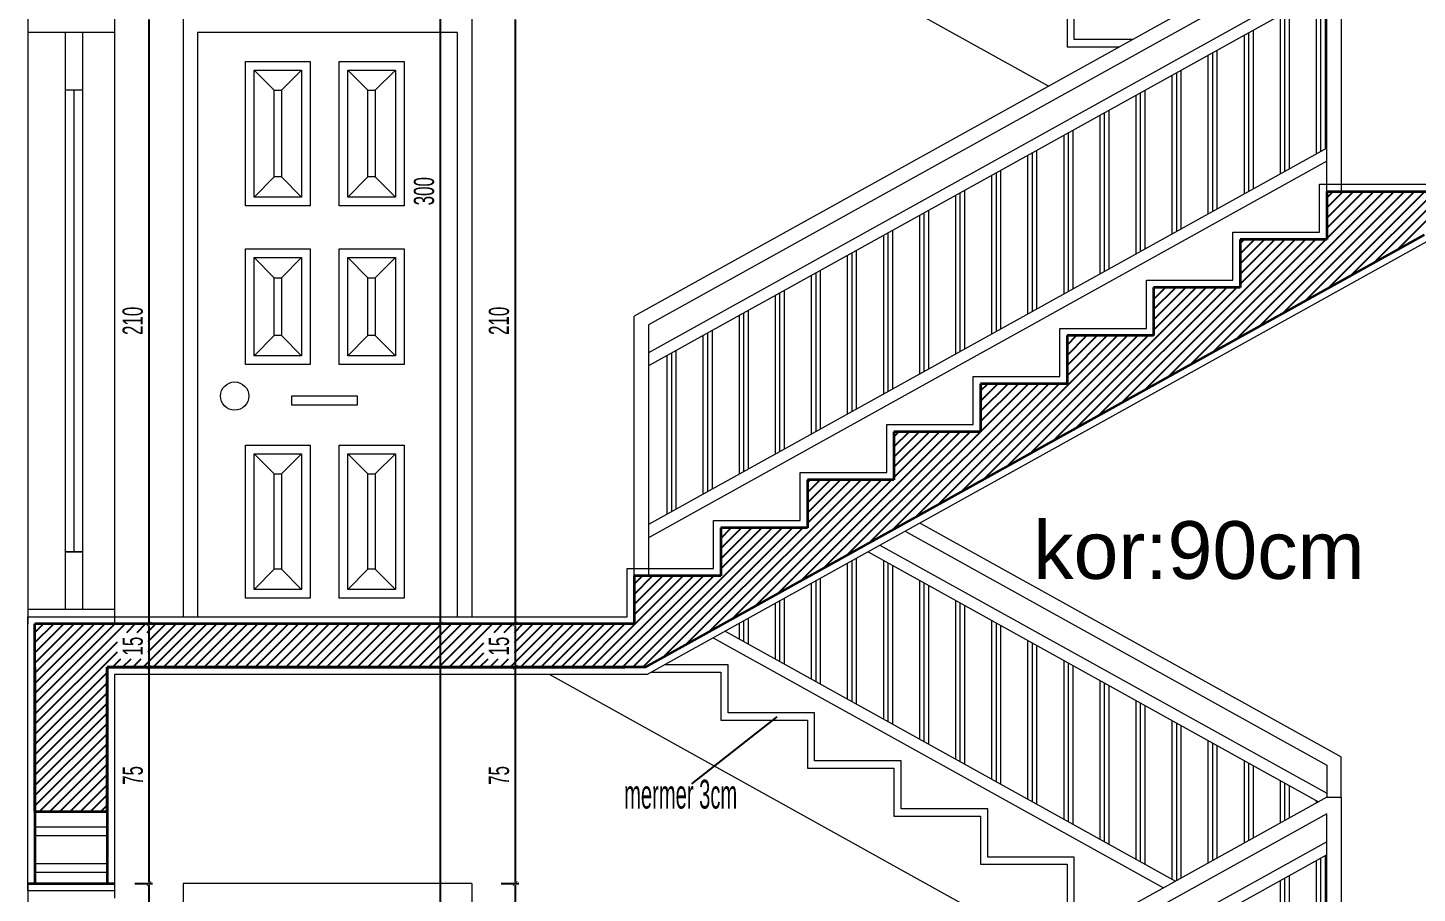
# Model space of a CAD drawing. Header units: inches. Extents: x -7543 to -822, y 102837 to 190349.
# Drawn here: x -822.9151 to -822.7225, y 102837.0361 to 102837.1561 of the extents above; entities that cross this region are included whole.
import ezdxf

# ---------------------------------------------------------------- set-up
doc = ezdxf.new("R2010")
doc.units = ezdxf.units.IN
doc.header["$MEASUREMENT"] = 0
for name, color, linetype, lineweight, true_color in [('BALKON', 7, 'Continuous', 20, 0xffaaa9), ('DUVAR', 7, 'Continuous', 35, 0xfc4642), ('KAPI', 7, 'Continuous', 18, 0xffb360), ('MERDİVEN', 7, 'Continuous', 20, 0x16c244), ('PENCERE', 7, 'Continuous', 18, 0xffb360), ('TEFRİŞ', 7, 'Continuous', 25, 0x78462c)]:
    doc.layers.add(name, color=color, linetype=linetype, lineweight=lineweight, true_color=true_color)
for name, color, linetype, lineweight in [('ICOL', 55, 'Continuous', 25), ('SIVA', 150, 'Continuous', 15), ('TARAMA', 8, 'Continuous', 25), ('YAZI', 7, 'Continuous', 25)]:
    doc.layers.add(name, color=color, linetype=linetype, lineweight=lineweight)
doc.styles.add('ARIAL', font='arial.ttf', dxfattribs={"width": 0.5})
doc.styles.add('TURKCE', font='arial.ttf')
doc.styles.add('özgür', font='arial.ttf', dxfattribs={"width": 0.6})

# ---------------------------------------------------------------- blocks, each defined once
blk = doc.blocks.new('öz sol')
at = {"layer": 'ICOL'}
blk.add_line((0, -9.67), (0, 2.5), dxfattribs=at)
at = {"layer": 'ICOL', "linetype": 'ByBlock', "const_width": 0.472}
blk.add_lwpolyline([(1.57, 1.57), (-1.57, -1.57)], dxfattribs=at)
blk = doc.blocks.new('öz1')
at = {"layer": 'ICOL'}
blk.add_blockref('öz sol', (0, 9.67), dxfattribs=at)

msp = doc.modelspace()

# ---------------------------------------------------------------- linework, layer by layer
at = {"layer": 'BALKON'}
for p, q in [((-822.77355, 102837.14801), (-822.84276, 102837.18644)), ((-822.77355, 102837.14801), (-822.84276, 102837.18644)), ((-822.735, 102837.16942), (-822.831, 102837.11611)), ((-822.733, 102837.16942), (-822.733, 102837.13342)), ((-822.735, 102837.16713), (-822.829, 102837.11493)), ((-822.735, 102837.13342), (-822.735, 102837.16713)), ((-822.735, 102837.16325), (-822.829, 102837.11105)), ((-822.735, 102837.16142), (-822.829, 102837.10922)), ((-822.771, 102837.16012), (-822.771, 102837.15346)), ((-822.771, 102837.16012), (-822.771, 102837.15346)), ((-822.77, 102837.15446), (-822.77, 102837.16112)), ((-822.77, 102837.15446), (-822.77, 102837.16112)), ((-822.73642, 102837.13863), (-822.73642, 102837.16063)), ((-822.7358, 102837.13898), (-822.7358, 102837.16098)), ((-822.73517, 102837.13932), (-822.73517, 102837.16132)), ((-822.7408, 102837.1362), (-822.7408, 102837.1582)), ((-822.74017, 102837.13655), (-822.74017, 102837.15855)), ((-822.74142, 102837.13585), (-822.74142, 102837.15785)), ((-822.76194, 102837.15446), (-822.77, 102837.15446)), ((-822.76194, 102837.15446), (-822.77, 102837.15446)), ((-822.74642, 102837.13308), (-822.74642, 102837.15508)), ((-822.7458, 102837.13342), (-822.7458, 102837.15542)), ((-822.74517, 102837.13377), (-822.74517, 102837.15577)), ((-822.771, 102837.15346), (-822.76374, 102837.15346)), ((-822.771, 102837.15346), (-822.76374, 102837.15346)), ((-822.75142, 102837.1303), (-822.75142, 102837.1523)), ((-822.7508, 102837.13065), (-822.7508, 102837.15265)), ((-822.75017, 102837.13099), (-822.75017, 102837.15299)), ((-822.75517, 102837.12822), (-822.75517, 102837.15022)), ((-822.75642, 102837.12752), (-822.75642, 102837.14952)), ((-822.7558, 102837.12787), (-822.7558, 102837.14987)), ((-822.76142, 102837.12475), (-822.76142, 102837.14675)), ((-822.7608, 102837.12509), (-822.7608, 102837.14709)), ((-822.76017, 102837.12544), (-822.76017, 102837.14744)), ((-822.76517, 102837.12266), (-822.76517, 102837.14466)), ((-822.76642, 102837.12197), (-822.76642, 102837.14397)), ((-822.7658, 102837.12232), (-822.7658, 102837.14432)), ((-822.77142, 102837.11919), (-822.77142, 102837.14119)), ((-822.7708, 102837.11954), (-822.7708, 102837.14154)), ((-822.77017, 102837.11989), (-822.77017, 102837.14189)), ((-822.735, 102837.13942), (-822.829, 102837.08722)), ((-822.7758, 102837.11676), (-822.7758, 102837.13876)), ((-822.77517, 102837.11711), (-822.77517, 102837.13911)), ((-822.735, 102837.13759), (-822.829, 102837.08539)), ((-822.77642, 102837.11642), (-822.77642, 102837.13842)), ((-822.78142, 102837.11364), (-822.78142, 102837.13564)), ((-822.7808, 102837.11399), (-822.7808, 102837.13599)), ((-822.78017, 102837.11433), (-822.78017, 102837.13633)), ((-822.78642, 102837.11086), (-822.78642, 102837.13286)), ((-822.7858, 102837.11121), (-822.7858, 102837.13321)), ((-822.78517, 102837.11156), (-822.78517, 102837.13356)), ((-822.79142, 102837.10809), (-822.79142, 102837.13009)), ((-822.7908, 102837.10843), (-822.7908, 102837.13043)), ((-822.79017, 102837.10878), (-822.79017, 102837.13078)), ((-822.79642, 102837.10531), (-822.79642, 102837.12731)), ((-822.7958, 102837.10566), (-822.7958, 102837.12766)), ((-822.79517, 102837.106), (-822.79517, 102837.128)), ((-822.80017, 102837.10323), (-822.80017, 102837.12523)), ((-822.80142, 102837.10253), (-822.80142, 102837.12453)), ((-822.8008, 102837.10288), (-822.8008, 102837.12488)), ((-822.80642, 102837.09976), (-822.80642, 102837.12176)), ((-822.8058, 102837.1001), (-822.8058, 102837.1221)), ((-822.80517, 102837.10045), (-822.80517, 102837.12245)), ((-822.81017, 102837.09767), (-822.81017, 102837.11967)), ((-822.81142, 102837.09698), (-822.81142, 102837.11898)), ((-822.8108, 102837.09733), (-822.8108, 102837.11933)), ((-822.831, 102837.08011), (-822.831, 102837.11611)), ((-822.81642, 102837.0942), (-822.81642, 102837.1162)), ((-822.8158, 102837.09455), (-822.8158, 102837.11655)), ((-822.81517, 102837.0949), (-822.81517, 102837.1169)), ((-822.829, 102837.11493), (-822.829, 102837.08011)), ((-822.8208, 102837.09177), (-822.8208, 102837.11377)), ((-822.82017, 102837.09212), (-822.82017, 102837.11412)), ((-822.82142, 102837.09143), (-822.82142, 102837.11343)), ((-822.82642, 102837.08865), (-822.82642, 102837.11065)), ((-822.8258, 102837.089), (-822.8258, 102837.111)), ((-822.82517, 102837.08934), (-822.82517, 102837.11134)), ((-822.831, 102837.07344), (-822.831, 102837.10716)), ((-822.79138, 102837.08744), (-822.733, 102837.05502)), ((-822.79138, 102837.08744), (-822.733, 102837.05502)), ((-822.79138, 102837.08744), (-822.733, 102837.05502)), ((-822.79138, 102837.08744), (-822.733, 102837.05502)), ((-822.79344, 102837.0863), (-822.735, 102837.05384)), ((-822.79344, 102837.0863), (-822.735, 102837.05384)), ((-822.79344, 102837.0863), (-822.735, 102837.05384)), ((-822.79344, 102837.0863), (-822.735, 102837.05384)), ((-822.79858, 102837.08344), (-822.73616, 102837.04878)), ((-822.79858, 102837.08344), (-822.73616, 102837.04878)), ((-822.79694, 102837.08436), (-822.735, 102837.04996)), ((-822.79694, 102837.08436), (-822.735, 102837.04996)), ((-822.79694, 102837.08436), (-822.735, 102837.04996)), ((-822.79694, 102837.08436), (-822.735, 102837.04996)), ((-822.80142, 102837.06302), (-822.80142, 102837.08186)), ((-822.80142, 102837.06302), (-822.80142, 102837.08186)), ((-822.8008, 102837.06267), (-822.8008, 102837.08221)), ((-822.8008, 102837.06267), (-822.8008, 102837.08221)), ((-822.80017, 102837.06232), (-822.80017, 102837.08256)), ((-822.80017, 102837.06232), (-822.80017, 102837.08256)), ((-822.79642, 102837.06024), (-822.79642, 102837.08224)), ((-822.79642, 102837.06024), (-822.79642, 102837.08224)), ((-822.7958, 102837.05989), (-822.7958, 102837.08189)), ((-822.7958, 102837.05989), (-822.7958, 102837.08189)), ((-822.79517, 102837.05955), (-822.79517, 102837.08155)), ((-822.79517, 102837.05955), (-822.79517, 102837.08155)), ((-822.80642, 102837.06579), (-822.80642, 102837.07909)), ((-822.80642, 102837.06579), (-822.80642, 102837.07909)), ((-822.8058, 102837.06545), (-822.8058, 102837.07943)), ((-822.8058, 102837.06545), (-822.8058, 102837.07943)), ((-822.80517, 102837.0651), (-822.80517, 102837.07978)), ((-822.80517, 102837.0651), (-822.80517, 102837.07978)), ((-822.79142, 102837.05746), (-822.79142, 102837.07946)), ((-822.79142, 102837.05746), (-822.79142, 102837.07946)), ((-822.7908, 102837.05712), (-822.7908, 102837.07912)), ((-822.7908, 102837.05712), (-822.7908, 102837.07912)), ((-822.81017, 102837.06788), (-822.81017, 102837.077)), ((-822.81017, 102837.06788), (-822.81017, 102837.077)), ((-822.79017, 102837.05677), (-822.79017, 102837.07877)), ((-822.79017, 102837.05677), (-822.79017, 102837.07877)), ((-822.81142, 102837.06857), (-822.81142, 102837.07631)), ((-822.81142, 102837.06857), (-822.81142, 102837.07631)), ((-822.8108, 102837.06822), (-822.8108, 102837.07666)), ((-822.8108, 102837.06822), (-822.8108, 102837.07666)), ((-822.78642, 102837.05469), (-822.78642, 102837.07669)), ((-822.78642, 102837.05469), (-822.78642, 102837.07669)), ((-822.7858, 102837.05434), (-822.7858, 102837.07634)), ((-822.7858, 102837.05434), (-822.7858, 102837.07634)), ((-822.78517, 102837.05399), (-822.78517, 102837.07599)), ((-822.78517, 102837.05399), (-822.78517, 102837.07599)), ((-822.81642, 102837.07135), (-822.81642, 102837.07353)), ((-822.81642, 102837.07135), (-822.81642, 102837.07353)), ((-822.8158, 102837.071), (-822.8158, 102837.07388)), ((-822.8158, 102837.071), (-822.8158, 102837.07388)), ((-822.81517, 102837.07065), (-822.81517, 102837.07423)), ((-822.81517, 102837.07065), (-822.81517, 102837.07423)), ((-822.78142, 102837.05191), (-822.78142, 102837.07391)), ((-822.78142, 102837.05191), (-822.78142, 102837.07391)), ((-822.7808, 102837.05156), (-822.7808, 102837.07356)), ((-822.7808, 102837.05156), (-822.7808, 102837.07356)), ((-822.78017, 102837.05122), (-822.78017, 102837.07322)), ((-822.78017, 102837.05122), (-822.78017, 102837.07322)), ((-822.82004, 102837.07152), (-822.75762, 102837.03686)), ((-822.82004, 102837.07152), (-822.75762, 102837.03686)), ((-822.81839, 102837.07244), (-822.75597, 102837.03778)), ((-822.81839, 102837.07244), (-822.75597, 102837.03778)), ((-822.77642, 102837.04913), (-822.77642, 102837.07113)), ((-822.77642, 102837.04913), (-822.77642, 102837.07113)), ((-822.7758, 102837.04879), (-822.7758, 102837.07079)), ((-822.7758, 102837.04879), (-822.7758, 102837.07079)), ((-822.77517, 102837.04844), (-822.77517, 102837.07044)), ((-822.77517, 102837.04844), (-822.77517, 102837.07044)), ((-822.818, 102837.06778), (-822.82678, 102837.06778)), ((-822.818, 102837.06778), (-822.82678, 102837.06778)), ((-822.818, 102837.06778), (-822.82678, 102837.06778)), ((-822.818, 102837.06778), (-822.82678, 102837.06778)), ((-822.818, 102837.06778), (-822.82678, 102837.06778)), ((-822.818, 102837.06778), (-822.82678, 102837.06778)), ((-822.818, 102837.06112), (-822.818, 102837.06778)), ((-822.818, 102837.06112), (-822.818, 102837.06778)), ((-822.818, 102837.06112), (-822.818, 102837.06778)), ((-822.818, 102837.06112), (-822.818, 102837.06778)), ((-822.77142, 102837.04636), (-822.77142, 102837.06836)), ((-822.77142, 102837.04636), (-822.77142, 102837.06836)), ((-822.7708, 102837.04601), (-822.7708, 102837.06801)), ((-822.7708, 102837.04601), (-822.7708, 102837.06801)), ((-822.77017, 102837.04566), (-822.77017, 102837.06766)), ((-822.77017, 102837.04566), (-822.77017, 102837.06766)), ((-822.77355, 102837.02801), (-822.84276, 102837.06644)), ((-822.77355, 102837.02801), (-822.84276, 102837.06644)), ((-822.82858, 102837.06678), (-822.819, 102837.06678)), ((-822.82858, 102837.06678), (-822.819, 102837.06678)), ((-822.82858, 102837.06678), (-822.819, 102837.06678)), ((-822.82858, 102837.06678), (-822.819, 102837.06678)), ((-822.82858, 102837.06678), (-822.819, 102837.06678)), ((-822.82858, 102837.06678), (-822.819, 102837.06678)), ((-822.819, 102837.06678), (-822.819, 102837.06012)), ((-822.819, 102837.06678), (-822.819, 102837.06012)), ((-822.819, 102837.06678), (-822.819, 102837.06012)), ((-822.819, 102837.06678), (-822.819, 102837.06012)), ((-822.76642, 102837.04358), (-822.76642, 102837.06558)), ((-822.76642, 102837.04358), (-822.76642, 102837.06558)), ((-822.7658, 102837.04323), (-822.7658, 102837.06523)), ((-822.7658, 102837.04323), (-822.7658, 102837.06523)), ((-822.76517, 102837.04289), (-822.76517, 102837.06489)), ((-822.76517, 102837.04289), (-822.76517, 102837.06489)), ((-822.76142, 102837.0408), (-822.76142, 102837.0628)), ((-822.76142, 102837.0408), (-822.76142, 102837.0628)), ((-822.7608, 102837.04046), (-822.7608, 102837.06246)), ((-822.7608, 102837.04046), (-822.7608, 102837.06246)), ((-822.76017, 102837.04011), (-822.76017, 102837.06211)), ((-822.76017, 102837.04011), (-822.76017, 102837.06211)), ((-822.819, 102837.06012), (-822.807, 102837.06012)), ((-822.819, 102837.06012), (-822.807, 102837.06012)), ((-822.819, 102837.06012), (-822.807, 102837.06012)), ((-822.819, 102837.06012), (-822.807, 102837.06012)), ((-822.806, 102837.06112), (-822.818, 102837.06112)), ((-822.806, 102837.06112), (-822.818, 102837.06112)), ((-822.806, 102837.06112), (-822.818, 102837.06112)), ((-822.806, 102837.06112), (-822.818, 102837.06112)), ((-822.807, 102837.06012), (-822.807, 102837.05345)), ((-822.807, 102837.06012), (-822.807, 102837.05345)), ((-822.807, 102837.06012), (-822.807, 102837.05345)), ((-822.807, 102837.06012), (-822.807, 102837.05345)), ((-822.806, 102837.05445), (-822.806, 102837.06112)), ((-822.806, 102837.05445), (-822.806, 102837.06112)), ((-822.806, 102837.05445), (-822.806, 102837.06112)), ((-822.806, 102837.05445), (-822.806, 102837.06112)), ((-822.75642, 102837.03803), (-822.75642, 102837.06003)), ((-822.75642, 102837.03803), (-822.75642, 102837.06003)), ((-822.7558, 102837.03787), (-822.7558, 102837.05968)), ((-822.7558, 102837.03787), (-822.7558, 102837.05968)), ((-822.75517, 102837.03822), (-822.75517, 102837.05933)), ((-822.75517, 102837.03822), (-822.75517, 102837.05933)), ((-822.75142, 102837.0403), (-822.75142, 102837.05725)), ((-822.75142, 102837.0403), (-822.75142, 102837.05725)), ((-822.7508, 102837.04065), (-822.7508, 102837.0569)), ((-822.7508, 102837.04065), (-822.7508, 102837.0569)), ((-822.75017, 102837.04099), (-822.75017, 102837.05656)), ((-822.75017, 102837.04099), (-822.75017, 102837.05656)), ((-822.794, 102837.05445), (-822.806, 102837.05445)), ((-822.794, 102837.05445), (-822.806, 102837.05445)), ((-822.794, 102837.05445), (-822.806, 102837.05445)), ((-822.794, 102837.05445), (-822.806, 102837.05445)), ((-822.794, 102837.04779), (-822.794, 102837.05445)), ((-822.794, 102837.04779), (-822.794, 102837.05445)), ((-822.74642, 102837.04308), (-822.74642, 102837.05447)), ((-822.74642, 102837.04308), (-822.74642, 102837.05447)), ((-822.7458, 102837.04342), (-822.7458, 102837.05413)), ((-822.7458, 102837.04342), (-822.7458, 102837.05413)), ((-822.733, 102837.04942), (-822.733, 102837.05502)), ((-822.733, 102837.04942), (-822.733, 102837.05502)), ((-822.807, 102837.05345), (-822.795, 102837.05345)), ((-822.807, 102837.05345), (-822.795, 102837.05345)), ((-822.807, 102837.05345), (-822.795, 102837.05345)), ((-822.807, 102837.05345), (-822.795, 102837.05345)), ((-822.795, 102837.05345), (-822.795, 102837.04679)), ((-822.795, 102837.05345), (-822.795, 102837.04679)), ((-822.74517, 102837.04377), (-822.74517, 102837.05378)), ((-822.74517, 102837.04377), (-822.74517, 102837.05378)), ((-822.735, 102837.05384), (-822.735, 102837.04942)), ((-822.735, 102837.05384), (-822.735, 102837.04942)), ((-822.74142, 102837.04585), (-822.74142, 102837.0517)), ((-822.74142, 102837.04585), (-822.74142, 102837.0517)), ((-822.7408, 102837.0462), (-822.7408, 102837.05135)), ((-822.7408, 102837.0462), (-822.7408, 102837.05135)), ((-822.74017, 102837.04655), (-822.74017, 102837.051)), ((-822.74017, 102837.04655), (-822.74017, 102837.051)), ((-822.735, 102837.04942), (-822.831, 102836.99611)), ((-822.73642, 102837.04863), (-822.73642, 102837.04892)), ((-822.73642, 102837.04863), (-822.73642, 102837.04892)), ((-822.735, 102837.04942), (-822.733, 102837.04942)), ((-822.735, 102837.04942), (-822.733, 102837.04942)), ((-822.733, 102837.04942), (-822.733, 102837.01342)), ((-822.735, 102837.04713), (-822.829, 102836.99493)), ((-822.795, 102837.04679), (-822.783, 102837.04679)), ((-822.795, 102837.04679), (-822.783, 102837.04679)), ((-822.782, 102837.04779), (-822.794, 102837.04779)), ((-822.782, 102837.04779), (-822.794, 102837.04779)), ((-822.783, 102837.04679), (-822.783, 102837.04012)), ((-822.783, 102837.04679), (-822.783, 102837.04012)), ((-822.782, 102837.04112), (-822.782, 102837.04779)), ((-822.782, 102837.04112), (-822.782, 102837.04779)), ((-822.735, 102837.01342), (-822.735, 102837.04713)), ((-822.735, 102837.04325), (-822.829, 102836.99105)), ((-822.735, 102837.04142), (-822.829, 102836.98922)), ((-822.77, 102837.04112), (-822.782, 102837.04112)), ((-822.77, 102837.04112), (-822.782, 102837.04112)), ((-822.77, 102837.03446), (-822.77, 102837.04112)), ((-822.77, 102837.03446), (-822.77, 102837.04112)), ((-822.73642, 102837.01863), (-822.73642, 102837.04063)), ((-822.7358, 102837.01898), (-822.7358, 102837.04098)), ((-822.73517, 102837.01932), (-822.73517, 102837.04132)), ((-822.783, 102837.04012), (-822.771, 102837.04012)), ((-822.783, 102837.04012), (-822.771, 102837.04012)), ((-822.771, 102837.04012), (-822.771, 102837.03346)), ((-822.771, 102837.04012), (-822.771, 102837.03346)), ((-822.74017, 102837.01655), (-822.74017, 102837.03855)), ((-822.74142, 102837.01585), (-822.74142, 102837.03785)), ((-822.7408, 102837.0162), (-822.7408, 102837.0382))]:
    msp.add_line(p, q, dxfattribs=at)
at = {"layer": 'DUVAR'}
for p, q in [((-822.735, 102837.13342), (-822.67507, 102837.13342)), ((-822.735, 102837.13342), (-822.735, 102837.12676)), ((-822.82945, 102837.06744), (-822.72145, 102837.12742)), ((-822.747, 102837.12676), (-822.747, 102837.12009)), ((-822.735, 102837.12676), (-822.747, 102837.12676)), ((-822.759, 102837.12009), (-822.759, 102837.11343)), ((-822.747, 102837.12009), (-822.759, 102837.12009)), ((-822.771, 102837.11343), (-822.771, 102837.10676)), ((-822.759, 102837.11343), (-822.771, 102837.11343)), ((-822.783, 102837.10676), (-822.783, 102837.1001)), ((-822.771, 102837.10676), (-822.783, 102837.10676)), ((-822.795, 102837.1001), (-822.795, 102837.09344)), ((-822.783, 102837.1001), (-822.795, 102837.1001)), ((-822.807, 102837.09344), (-822.807, 102837.08677)), ((-822.795, 102837.09344), (-822.807, 102837.09344)), ((-822.819, 102837.08677), (-822.819, 102837.08011)), ((-822.807, 102837.08677), (-822.819, 102837.08677)), ((-822.831, 102837.08011), (-822.831, 102837.07344)), ((-822.819, 102837.08011), (-822.831, 102837.08011)), ((-822.91407, 102837.04744), (-822.91407, 102837.07344)), ((-822.831, 102837.07344), (-822.91407, 102837.07344)), ((-822.831, 102837.07344), (-822.91407, 102837.07344)), ((-822.831, 102837.07344), (-822.91407, 102837.07344)), ((-822.831, 102837.07344), (-822.91407, 102837.07344)), ((-822.91407, 102837.06744), (-822.91407, 102837.04744)), ((-822.90407, 102837.06744), (-822.90407, 102837.04744)), ((-822.90407, 102837.06744), (-822.90407, 102837.05224)), ((-822.90407, 102837.04744), (-822.90407, 102837.06744)), ((-822.82945, 102837.06744), (-822.90407, 102837.06744)), ((-822.90407, 102837.06744), (-822.83227, 102837.06744)), ((-822.82945, 102837.06744), (-822.90407, 102837.06744)), ((-822.90407, 102837.06744), (-822.83227, 102837.06744)), ((-822.82945, 102837.06744), (-822.90407, 102837.06744)), ((-822.90407, 102837.06744), (-822.83227, 102837.06744)), ((-822.82945, 102837.06744), (-822.90407, 102837.06744)), ((-822.90407, 102837.06744), (-822.83227, 102837.06744)), ((-822.91407, 102837.04744), (-822.91407, 102837.03744)), ((-822.91407, 102837.04744), (-822.90607, 102837.04744)), ((-822.90607, 102837.04744), (-822.90407, 102837.04744)), ((-822.90407, 102837.04744), (-822.90407, 102837.03744)), ((-822.91507, 102837.03744), (-822.90307, 102837.03744)), ((-822.91407, 102837.03744), (-822.90407, 102837.03744))]:
    msp.add_line(p, q, dxfattribs=at)
at = {"layer": 'ICOL'}
for p, q in [((-822.85789, 102837.19324), (-822.85789, 102837.07364)), ((-822.89827, 102837.15724), (-822.89827, 102837.07364)), ((-822.84751, 102837.15724), (-822.84751, 102837.07364)), ((-822.89827, 102837.07324), (-822.89827, 102837.06764)), ((-822.85789, 102837.07324), (-822.85789, 102836.95364)), ((-822.84751, 102837.07324), (-822.84751, 102837.06764)), ((-822.89827, 102837.06724), (-822.89827, 102837.03764)), ((-822.84751, 102837.06724), (-822.84751, 102837.03764)), ((-822.89827, 102837.03724), (-822.89827, 102836.95364)), ((-822.84751, 102837.03724), (-822.84751, 102836.95364))]:
    msp.add_line(p, q, dxfattribs=at)
at = {"layer": 'KAPI'}
for p, q in [((-822.91507, 102837.15744), (-822.91507, 102837.07544)), ((-822.90307, 102837.15744), (-822.90307, 102837.15544)), ((-822.90307, 102837.15544), (-822.91507, 102837.15544)), ((-822.90987, 102837.15544), (-822.90987, 102837.07544)), ((-822.90747, 102837.15544), (-822.90747, 102837.07544)), ((-822.90307, 102837.15544), (-822.90307, 102837.07544)), ((-822.90747, 102837.14744), (-822.90987, 102837.14744)), ((-822.90867, 102837.14744), (-822.90867, 102837.08344)), ((-822.90987, 102837.08344), (-822.90747, 102837.08344)), ((-822.90747, 102837.08344), (-822.90987, 102837.08344)), ((-822.91507, 102837.07544), (-822.91507, 102837.07344)), ((-822.90307, 102837.07544), (-822.91507, 102837.07544)), ((-822.90307, 102837.07544), (-822.90307, 102837.07344)), ((-822.91507, 102837.03744), (-822.91507, 102836.95544)), ((-822.90307, 102837.03744), (-822.90307, 102837.03544))]:
    msp.add_line(p, q, dxfattribs=at)
at = {"layer": 'MERDİVEN'}
for p, q in [((-822.90407, 102837.04527), (-822.91407, 102837.04527)), ((-822.90407, 102837.04407), (-822.91407, 102837.04407)), ((-822.90407, 102837.04018), (-822.91407, 102837.04018)), ((-822.90407, 102837.03898), (-822.91407, 102837.03898))]:
    msp.add_line(p, q, dxfattribs=at)
at = {"layer": 'PENCERE'}
for p, q in [((-822.89353, 102837.15744), (-822.89353, 102837.07444)), ((-822.85353, 102837.15744), (-822.85353, 102837.07444)), ((-822.85553, 102837.15544), (-822.89153, 102837.15544)), ((-822.89153, 102837.15544), (-822.89153, 102837.07444)), ((-822.85553, 102837.15544), (-822.85553, 102837.07444)), ((-822.88491, 102837.13144), (-822.88491, 102837.15144)), ((-822.88491, 102837.15144), (-822.87591, 102837.15144)), ((-822.87591, 102837.15144), (-822.87591, 102837.13144)), ((-822.87191, 102837.15144), (-822.86291, 102837.15144)), ((-822.87191, 102837.13144), (-822.87191, 102837.15144)), ((-822.86291, 102837.15144), (-822.86291, 102837.13144)), ((-822.87591, 102837.13144), (-822.88491, 102837.13144)), ((-822.86291, 102837.13144), (-822.87191, 102837.13144)), ((-822.88491, 102837.10944), (-822.88491, 102837.12544)), ((-822.88491, 102837.12544), (-822.87591, 102837.12544)), ((-822.87591, 102837.12544), (-822.87591, 102837.10944)), ((-822.87191, 102837.10944), (-822.87191, 102837.12544)), ((-822.87191, 102837.12544), (-822.86291, 102837.12544)), ((-822.86291, 102837.12544), (-822.86291, 102837.10944)), ((-822.87591, 102837.10944), (-822.88491, 102837.10944)), ((-822.86291, 102837.10944), (-822.87191, 102837.10944)), ((-822.87849, 102837.10504), (-822.87849, 102837.10383)), ((-822.86936, 102837.10504), (-822.87849, 102837.10504)), ((-822.86936, 102837.10383), (-822.86936, 102837.10504)), ((-822.87849, 102837.10383), (-822.86936, 102837.10383)), ((-822.88491, 102837.07704), (-822.88491, 102837.09824)), ((-822.88491, 102837.09824), (-822.87591, 102837.09824)), ((-822.87591, 102837.09824), (-822.87591, 102837.07704)), ((-822.87191, 102837.07704), (-822.87191, 102837.09824)), ((-822.87191, 102837.09824), (-822.86291, 102837.09824)), ((-822.86291, 102837.09824), (-822.86291, 102837.07704)), ((-822.87591, 102837.07704), (-822.88491, 102837.07704)), ((-822.86291, 102837.07704), (-822.87191, 102837.07704)), ((-822.89353, 102837.03744), (-822.89353, 102836.95444)), ((-822.85353, 102837.03744), (-822.89353, 102837.03744)), ((-822.85353, 102837.03744), (-822.85353, 102836.95444))]:
    msp.add_line(p, q, dxfattribs=at)
at = {"layer": 'PENCERE', "color": 2}
for p, q in [((-822.88371, 102837.13264), (-822.88371, 102837.15024)), ((-822.88371, 102837.15024), (-822.87711, 102837.15024)), ((-822.88091, 102837.14744), (-822.88371, 102837.15024)), ((-822.87991, 102837.14744), (-822.87711, 102837.15024)), ((-822.87711, 102837.15024), (-822.87711, 102837.13264)), ((-822.87071, 102837.13264), (-822.87071, 102837.15024)), ((-822.87071, 102837.15024), (-822.86411, 102837.15024)), ((-822.86791, 102837.14744), (-822.87071, 102837.15024)), ((-822.86691, 102837.14744), (-822.86411, 102837.15024)), ((-822.86411, 102837.15024), (-822.86411, 102837.13264)), ((-822.88091, 102837.13544), (-822.88091, 102837.14744)), ((-822.88091, 102837.14744), (-822.87991, 102837.14744)), ((-822.87991, 102837.14744), (-822.87991, 102837.13544)), ((-822.86791, 102837.13544), (-822.86791, 102837.14744)), ((-822.86791, 102837.14744), (-822.86691, 102837.14744)), ((-822.86691, 102837.14744), (-822.86691, 102837.13544)), ((-822.88091, 102837.13544), (-822.88371, 102837.13264)), ((-822.87991, 102837.13544), (-822.88091, 102837.13544)), ((-822.87991, 102837.13544), (-822.87711, 102837.13264)), ((-822.86791, 102837.13544), (-822.87071, 102837.13264)), ((-822.86691, 102837.13544), (-822.86791, 102837.13544)), ((-822.86411, 102837.13264), (-822.86691, 102837.13544)), ((-822.87711, 102837.13264), (-822.88371, 102837.13264)), ((-822.86411, 102837.13264), (-822.87071, 102837.13264)), ((-822.88371, 102837.11064), (-822.88371, 102837.12424)), ((-822.88371, 102837.12424), (-822.87711, 102837.12424)), ((-822.88091, 102837.12144), (-822.88371, 102837.12424)), ((-822.87991, 102837.12144), (-822.87711, 102837.12424)), ((-822.87711, 102837.12424), (-822.87711, 102837.11064)), ((-822.87071, 102837.11064), (-822.87071, 102837.12424)), ((-822.87071, 102837.12424), (-822.86411, 102837.12424)), ((-822.86791, 102837.12144), (-822.87071, 102837.12424)), ((-822.86691, 102837.12144), (-822.86411, 102837.12424)), ((-822.86411, 102837.12424), (-822.86411, 102837.11064)), ((-822.88091, 102837.11344), (-822.88091, 102837.12144)), ((-822.88091, 102837.12144), (-822.87991, 102837.12144)), ((-822.87991, 102837.12144), (-822.87991, 102837.11344)), ((-822.86791, 102837.11344), (-822.86791, 102837.12144)), ((-822.86791, 102837.12144), (-822.86691, 102837.12144)), ((-822.86691, 102837.12144), (-822.86691, 102837.11344)), ((-822.88091, 102837.11344), (-822.88371, 102837.11064)), ((-822.87991, 102837.11344), (-822.88091, 102837.11344)), ((-822.87991, 102837.11344), (-822.87711, 102837.11064)), ((-822.86791, 102837.11344), (-822.87071, 102837.11064)), ((-822.86691, 102837.11344), (-822.86791, 102837.11344)), ((-822.86411, 102837.11064), (-822.86691, 102837.11344)), ((-822.87711, 102837.11064), (-822.88371, 102837.11064)), ((-822.86411, 102837.11064), (-822.87071, 102837.11064)), ((-822.88371, 102837.07824), (-822.88371, 102837.09704)), ((-822.88371, 102837.09704), (-822.87711, 102837.09704)), ((-822.88091, 102837.09424), (-822.88371, 102837.09704)), ((-822.87991, 102837.09424), (-822.87711, 102837.09704)), ((-822.87711, 102837.09704), (-822.87711, 102837.07824)), ((-822.87071, 102837.07824), (-822.87071, 102837.09704)), ((-822.87071, 102837.09704), (-822.86411, 102837.09704)), ((-822.86791, 102837.09424), (-822.87071, 102837.09704)), ((-822.86691, 102837.09424), (-822.86411, 102837.09704)), ((-822.86411, 102837.09704), (-822.86411, 102837.07824)), ((-822.88091, 102837.08104), (-822.88091, 102837.09424)), ((-822.88091, 102837.09424), (-822.87991, 102837.09424)), ((-822.87991, 102837.09424), (-822.87991, 102837.08104)), ((-822.86791, 102837.08104), (-822.86791, 102837.09424)), ((-822.86791, 102837.09424), (-822.86691, 102837.09424)), ((-822.86691, 102837.09424), (-822.86691, 102837.08104)), ((-822.88091, 102837.08104), (-822.88371, 102837.07824)), ((-822.87991, 102837.08104), (-822.88091, 102837.08104)), ((-822.87991, 102837.08104), (-822.87711, 102837.07824)), ((-822.86791, 102837.08104), (-822.87071, 102837.07824)), ((-822.86691, 102837.08104), (-822.86791, 102837.08104)), ((-822.86411, 102837.07824), (-822.86691, 102837.08104)), ((-822.87711, 102837.07824), (-822.88371, 102837.07824)), ((-822.86411, 102837.07824), (-822.87071, 102837.07824))]:
    msp.add_line(p, q, dxfattribs=at)
at = {"layer": 'PENCERE'}
msp.add_circle((-822.88639, 102837.10504), 0.00196, dxfattribs=at)
at = {"layer": 'SIVA'}
for p, q in [((-822.736, 102837.13442), (-822.68407, 102837.13442)), ((-822.736, 102837.12776), (-822.736, 102837.13442)), ((-822.748, 102837.12776), (-822.736, 102837.12776)), ((-822.748, 102837.12109), (-822.748, 102837.12776)), ((-822.72119, 102837.12642), (-822.82919, 102837.06644)), ((-822.76, 102837.12109), (-822.748, 102837.12109)), ((-822.76, 102837.11443), (-822.76, 102837.12109)), ((-822.772, 102837.11443), (-822.76, 102837.11443)), ((-822.772, 102837.10776), (-822.772, 102837.11443)), ((-822.784, 102837.10776), (-822.772, 102837.10776)), ((-822.784, 102837.1011), (-822.784, 102837.10776)), ((-822.796, 102837.1011), (-822.784, 102837.1011)), ((-822.796, 102837.09444), (-822.796, 102837.1011)), ((-822.808, 102837.09444), (-822.796, 102837.09444)), ((-822.808, 102837.08777), (-822.808, 102837.09444)), ((-822.82, 102837.08777), (-822.808, 102837.08777)), ((-822.82, 102837.08111), (-822.82, 102837.08777)), ((-822.832, 102837.08111), (-822.82, 102837.08111)), ((-822.832, 102837.07444), (-822.832, 102837.08111)), ((-822.91507, 102837.07444), (-822.832, 102837.07444)), ((-822.91507, 102837.04744), (-822.91507, 102837.07444)), ((-822.90407, 102837.07344), (-822.90307, 102837.07344)), ((-822.90307, 102837.06644), (-822.90307, 102837.04744)), ((-822.82919, 102837.06644), (-822.90307, 102837.06644)), ((-822.91507, 102837.03644), (-822.91507, 102837.04744)), ((-822.90307, 102837.04744), (-822.90307, 102837.03644)), ((-822.90307, 102837.03644), (-822.91507, 102837.03644))]:
    msp.add_line(p, q, dxfattribs=at)
at = {"layer": 'TARAMA', "linetype": 'Continuous'}
for p, q in [((-822.74754, 102837.11293), (-822.72705, 102837.13342)), ((-822.74436, 102837.11469), (-822.72564, 102837.13342)), ((-822.74118, 102837.11646), (-822.72422, 102837.13342)), ((-822.738, 102837.11823), (-822.72281, 102837.13342)), ((-822.735, 102837.12688), (-822.72847, 102837.13342)), ((-822.735, 102837.1283), (-822.72988, 102837.13342)), ((-822.735, 102837.12971), (-822.73129, 102837.13342)), ((-822.735, 102837.13113), (-822.73271, 102837.13342)), ((-822.735, 102837.13254), (-822.73412, 102837.13342)), ((-822.73482, 102837.11999), (-822.7214, 102837.13342)), ((-822.73164, 102837.12176), (-822.71998, 102837.13342)), ((-822.72846, 102837.12352), (-822.71857, 102837.13342)), ((-822.72528, 102837.12529), (-822.71715, 102837.13342)), ((-822.76027, 102837.10586), (-822.73937, 102837.12676)), ((-822.75709, 102837.10763), (-822.73796, 102837.12676)), ((-822.75391, 102837.10939), (-822.73654, 102837.12676)), ((-822.75073, 102837.11116), (-822.73513, 102837.12676)), ((-822.747, 102837.12054), (-822.74079, 102837.12676)), ((-822.747, 102837.12195), (-822.7422, 102837.12676)), ((-822.747, 102837.12337), (-822.74362, 102837.12676)), ((-822.747, 102837.12478), (-822.74503, 102837.12676)), ((-822.747, 102837.1262), (-822.74644, 102837.12676)), ((-822.77299, 102837.0988), (-822.75169, 102837.12009)), ((-822.76981, 102837.10056), (-822.75028, 102837.12009)), ((-822.76663, 102837.10233), (-822.74887, 102837.12009)), ((-822.76345, 102837.1041), (-822.74745, 102837.12009)), ((-822.759, 102837.1142), (-822.75311, 102837.12009)), ((-822.759, 102837.11561), (-822.75452, 102837.12009)), ((-822.759, 102837.11703), (-822.75594, 102837.12009)), ((-822.759, 102837.11844), (-822.75735, 102837.12009)), ((-822.759, 102837.11985), (-822.75877, 102837.12009)), ((-822.78571, 102837.09173), (-822.76401, 102837.11343)), ((-822.78253, 102837.0935), (-822.7626, 102837.11343)), ((-822.77935, 102837.09527), (-822.76119, 102837.11343)), ((-822.77617, 102837.09703), (-822.75977, 102837.11343)), ((-822.771, 102837.10785), (-822.76543, 102837.11343)), ((-822.771, 102837.10927), (-822.76684, 102837.11343)), ((-822.771, 102837.11068), (-822.76826, 102837.11343)), ((-822.771, 102837.1121), (-822.76967, 102837.11343)), ((-822.79843, 102837.08467), (-822.77634, 102837.10676)), ((-822.79525, 102837.08643), (-822.77492, 102837.10676)), ((-822.79207, 102837.0882), (-822.77351, 102837.10676)), ((-822.78889, 102837.08997), (-822.77209, 102837.10676)), ((-822.783, 102837.10151), (-822.77775, 102837.10676)), ((-822.783, 102837.10293), (-822.77916, 102837.10676)), ((-822.783, 102837.10434), (-822.78058, 102837.10676)), ((-822.783, 102837.10575), (-822.78199, 102837.10676)), ((-822.80797, 102837.07937), (-822.78724, 102837.1001)), ((-822.80479, 102837.08114), (-822.78583, 102837.1001)), ((-822.80161, 102837.0829), (-822.78441, 102837.1001)), ((-822.795, 102837.09375), (-822.78866, 102837.1001)), ((-822.795, 102837.09517), (-822.79007, 102837.1001)), ((-822.795, 102837.09658), (-822.79149, 102837.1001)), ((-822.795, 102837.098), (-822.7929, 102837.1001)), ((-822.795, 102837.09941), (-822.79431, 102837.1001)), ((-822.82069, 102837.0723), (-822.79956, 102837.09344)), ((-822.81751, 102837.07407), (-822.79815, 102837.09344)), ((-822.81433, 102837.07584), (-822.79673, 102837.09344)), ((-822.81115, 102837.0776), (-822.79532, 102837.09344)), ((-822.807, 102837.08741), (-822.80098, 102837.09344)), ((-822.807, 102837.08883), (-822.80239, 102837.09344)), ((-822.807, 102837.09024), (-822.80381, 102837.09344)), ((-822.807, 102837.09165), (-822.80522, 102837.09344)), ((-822.807, 102837.09307), (-822.80663, 102837.09344)), ((-822.83121, 102837.06744), (-822.81188, 102837.08677)), ((-822.8298, 102837.06744), (-822.81047, 102837.08677)), ((-822.82705, 102837.06877), (-822.80906, 102837.08677)), ((-822.82387, 102837.07054), (-822.80764, 102837.08677)), ((-822.819, 102837.08107), (-822.8133, 102837.08677)), ((-822.819, 102837.08248), (-822.81471, 102837.08677)), ((-822.819, 102837.0839), (-822.81613, 102837.08677)), ((-822.819, 102837.08531), (-822.81754, 102837.08677)), ((-822.819, 102837.08672), (-822.81896, 102837.08677)), ((-822.83687, 102837.06744), (-822.8242, 102837.08011)), ((-822.83545, 102837.06744), (-822.82279, 102837.08011)), ((-822.83404, 102837.06744), (-822.82138, 102837.08011)), ((-822.83263, 102837.06744), (-822.81996, 102837.08011)), ((-822.831, 102837.07472), (-822.82562, 102837.08011)), ((-822.831, 102837.07614), (-822.82703, 102837.08011)), ((-822.831, 102837.07755), (-822.82845, 102837.08011)), ((-822.831, 102837.07897), (-822.82986, 102837.08011)), ((-822.91407, 102837.06095), (-822.90158, 102837.07344)), ((-822.91407, 102837.06237), (-822.90299, 102837.07344)), ((-822.91407, 102837.06378), (-822.90441, 102837.07344)), ((-822.91407, 102837.0652), (-822.90582, 102837.07344)), ((-822.91407, 102837.06661), (-822.90724, 102837.07344)), ((-822.91407, 102837.06802), (-822.90865, 102837.07344)), ((-822.91407, 102837.06944), (-822.91006, 102837.07344)), ((-822.91407, 102837.07085), (-822.91148, 102837.07344)), ((-822.91407, 102837.07227), (-822.91289, 102837.07344)), ((-822.90133, 102837.07227), (-822.90017, 102837.07344)), ((-822.89992, 102837.07227), (-822.89875, 102837.07344)), ((-822.89909, 102837.06744), (-822.89309, 102837.07344)), ((-822.89851, 102837.07227), (-822.89734, 102837.07344)), ((-822.89837, 102837.06958), (-822.89451, 102837.07344)), ((-822.89837, 102837.07099), (-822.89592, 102837.07344)), ((-822.89768, 102837.06744), (-822.89168, 102837.07344)), ((-822.89627, 102837.06744), (-822.89027, 102837.07344)), ((-822.89485, 102837.06744), (-822.88885, 102837.07344)), ((-822.89344, 102837.06744), (-822.88744, 102837.07344)), ((-822.89202, 102837.06744), (-822.88602, 102837.07344)), ((-822.89061, 102837.06744), (-822.88461, 102837.07344)), ((-822.88919, 102837.06744), (-822.88319, 102837.07344)), ((-822.88778, 102837.06744), (-822.88178, 102837.07344)), ((-822.88637, 102837.06744), (-822.88037, 102837.07344)), ((-822.88495, 102837.06744), (-822.87895, 102837.07344)), ((-822.88354, 102837.06744), (-822.87754, 102837.07344)), ((-822.88212, 102837.06744), (-822.87612, 102837.07344)), ((-822.88071, 102837.06744), (-822.87471, 102837.07344)), ((-822.8793, 102837.06744), (-822.8733, 102837.07344)), ((-822.87788, 102837.06744), (-822.87188, 102837.07344)), ((-822.87647, 102837.06744), (-822.87047, 102837.07344)), ((-822.87505, 102837.06744), (-822.86905, 102837.07344)), ((-822.87364, 102837.06744), (-822.86764, 102837.07344)), ((-822.87222, 102837.06744), (-822.86622, 102837.07344)), ((-822.87081, 102837.06744), (-822.86481, 102837.07344)), ((-822.8694, 102837.06744), (-822.8634, 102837.07344)), ((-822.86798, 102837.06744), (-822.86198, 102837.07344)), ((-822.86657, 102837.06744), (-822.86057, 102837.07344)), ((-822.86515, 102837.06744), (-822.85915, 102837.07344)), ((-822.86374, 102837.06744), (-822.85774, 102837.07344)), ((-822.86232, 102837.06744), (-822.85632, 102837.07344)), ((-822.86091, 102837.06744), (-822.85491, 102837.07344)), ((-822.8595, 102837.06744), (-822.8535, 102837.07344)), ((-822.85808, 102837.06744), (-822.85208, 102837.07344)), ((-822.85184, 102837.07227), (-822.85067, 102837.07344)), ((-822.85042, 102837.07227), (-822.84925, 102837.07344)), ((-822.84901, 102837.07227), (-822.84784, 102837.07344)), ((-822.84818, 102837.06744), (-822.84218, 102837.07344)), ((-822.84761, 102837.06943), (-822.8436, 102837.07344)), ((-822.84761, 102837.07085), (-822.84501, 102837.07344)), ((-822.84761, 102837.07226), (-822.84643, 102837.07344)), ((-822.84677, 102837.06744), (-822.84077, 102837.07344)), ((-822.84535, 102837.06744), (-822.83935, 102837.07344)), ((-822.84394, 102837.06744), (-822.83794, 102837.07344)), ((-822.84253, 102837.06744), (-822.83653, 102837.07344)), ((-822.84111, 102837.06744), (-822.83511, 102837.07344)), ((-822.8397, 102837.06744), (-822.8337, 102837.07344)), ((-822.83828, 102837.06744), (-822.83228, 102837.07344)), ((-822.85667, 102837.06744), (-822.85187, 102837.07224)), ((-822.91407, 102837.05954), (-822.90263, 102837.07098)), ((-822.91407, 102837.05813), (-822.90263, 102837.06956)), ((-822.85525, 102837.06744), (-822.85187, 102837.07083)), ((-822.85384, 102837.06744), (-822.85187, 102837.06942)), ((-822.90334, 102837.06744), (-822.90217, 102837.06861)), ((-822.90192, 102837.06744), (-822.90075, 102837.06861)), ((-822.90051, 102837.06744), (-822.89934, 102837.06861)), ((-822.85243, 102837.06744), (-822.85126, 102837.06861)), ((-822.85101, 102837.06744), (-822.84984, 102837.06861)), ((-822.8496, 102837.06744), (-822.84843, 102837.06861)), ((-822.91407, 102837.05671), (-822.90407, 102837.06671)), ((-822.91407, 102837.0553), (-822.90407, 102837.0653)), ((-822.91407, 102837.05388), (-822.90407, 102837.06388)), ((-822.91407, 102837.05247), (-822.90407, 102837.06247)), ((-822.91407, 102837.05105), (-822.90407, 102837.06105)), ((-822.91407, 102837.04964), (-822.90407, 102837.05964)), ((-822.91407, 102837.04823), (-822.90407, 102837.05823)), ((-822.91344, 102837.04744), (-822.90407, 102837.05681)), ((-822.91202, 102837.04744), (-822.90407, 102837.0554)), ((-822.91061, 102837.04744), (-822.90407, 102837.05398)), ((-822.90919, 102837.04744), (-822.90407, 102837.05257)), ((-822.90778, 102837.04744), (-822.90407, 102837.05115)), ((-822.90637, 102837.04744), (-822.90407, 102837.04974)), ((-822.90495, 102837.04744), (-822.90407, 102837.04833))]:
    msp.add_line(p, q, dxfattribs=at)
at = {"layer": 'TEFRİŞ'}
msp.add_line((-822.81123, 102837.06058), (-822.82307, 102837.05128), dxfattribs=at)

# ---------------------------------------------------------------- block references
at = {"layer": 'ICOL', "extrusion": (0, 0, -1), "xscale": 0.000199999994947575, "yscale": 0.000199999994947575, "zscale": -0.0002, "rotation": 90}
for p in [(822.90021, 102837.07344), (822.90021, 102837.07344), (822.85982, 102837.07344), (822.85982, 102837.07344), (822.84944, 102837.07344), (822.84944, 102837.07344), (822.90021, 102837.06744), (822.90021, 102837.06744), (822.84944, 102837.06744), (822.84944, 102837.06744), (822.90021, 102837.03744), (822.90021, 102837.03744), (822.84944, 102837.03744), (822.84944, 102837.03744)]:
    msp.add_blockref('öz1', p, dxfattribs=at)

# ---------------------------------------------------------------- texts
at = {"layer": 'ICOL', "style": 'özgür', "width": 0.6}
for s, p in [('300', (-822.85875, 102837.13149)), ('210', (-822.89913, 102837.11351)), ('210', (-822.84836, 102837.11351)), ('15', (-822.89913, 102837.06906)), ('15', (-822.84836, 102837.06906)), ('75', (-822.89912, 102837.05113)), ('75', (-822.84836, 102837.05113))]:
    msp.add_text(s, height=0.0028, rotation=90, dxfattribs=at).set_placement(p)
at = {"layer": 'TEFRİŞ', "style": 'ARIAL', "width": 0.5}
msp.add_text('mermer 3cm', height=0.004, dxfattribs=at).set_placement((-822.8324, 102837.04784))
at = {"layer": 'YAZI', "style": 'TURKCE'}
msp.add_text('kor:90cm', height=0.008, dxfattribs=at).set_placement((-822.77569, 102837.07969))
msp.add_text('kor:90cm', height=0.008, dxfattribs=at).set_placement((-822.77569, 102837.07969))
msp.add_text('kor:90cm', height=0.008, dxfattribs=at).set_placement((-822.77569, 102837.07969))

doc.saveas('drawing.dxf')
